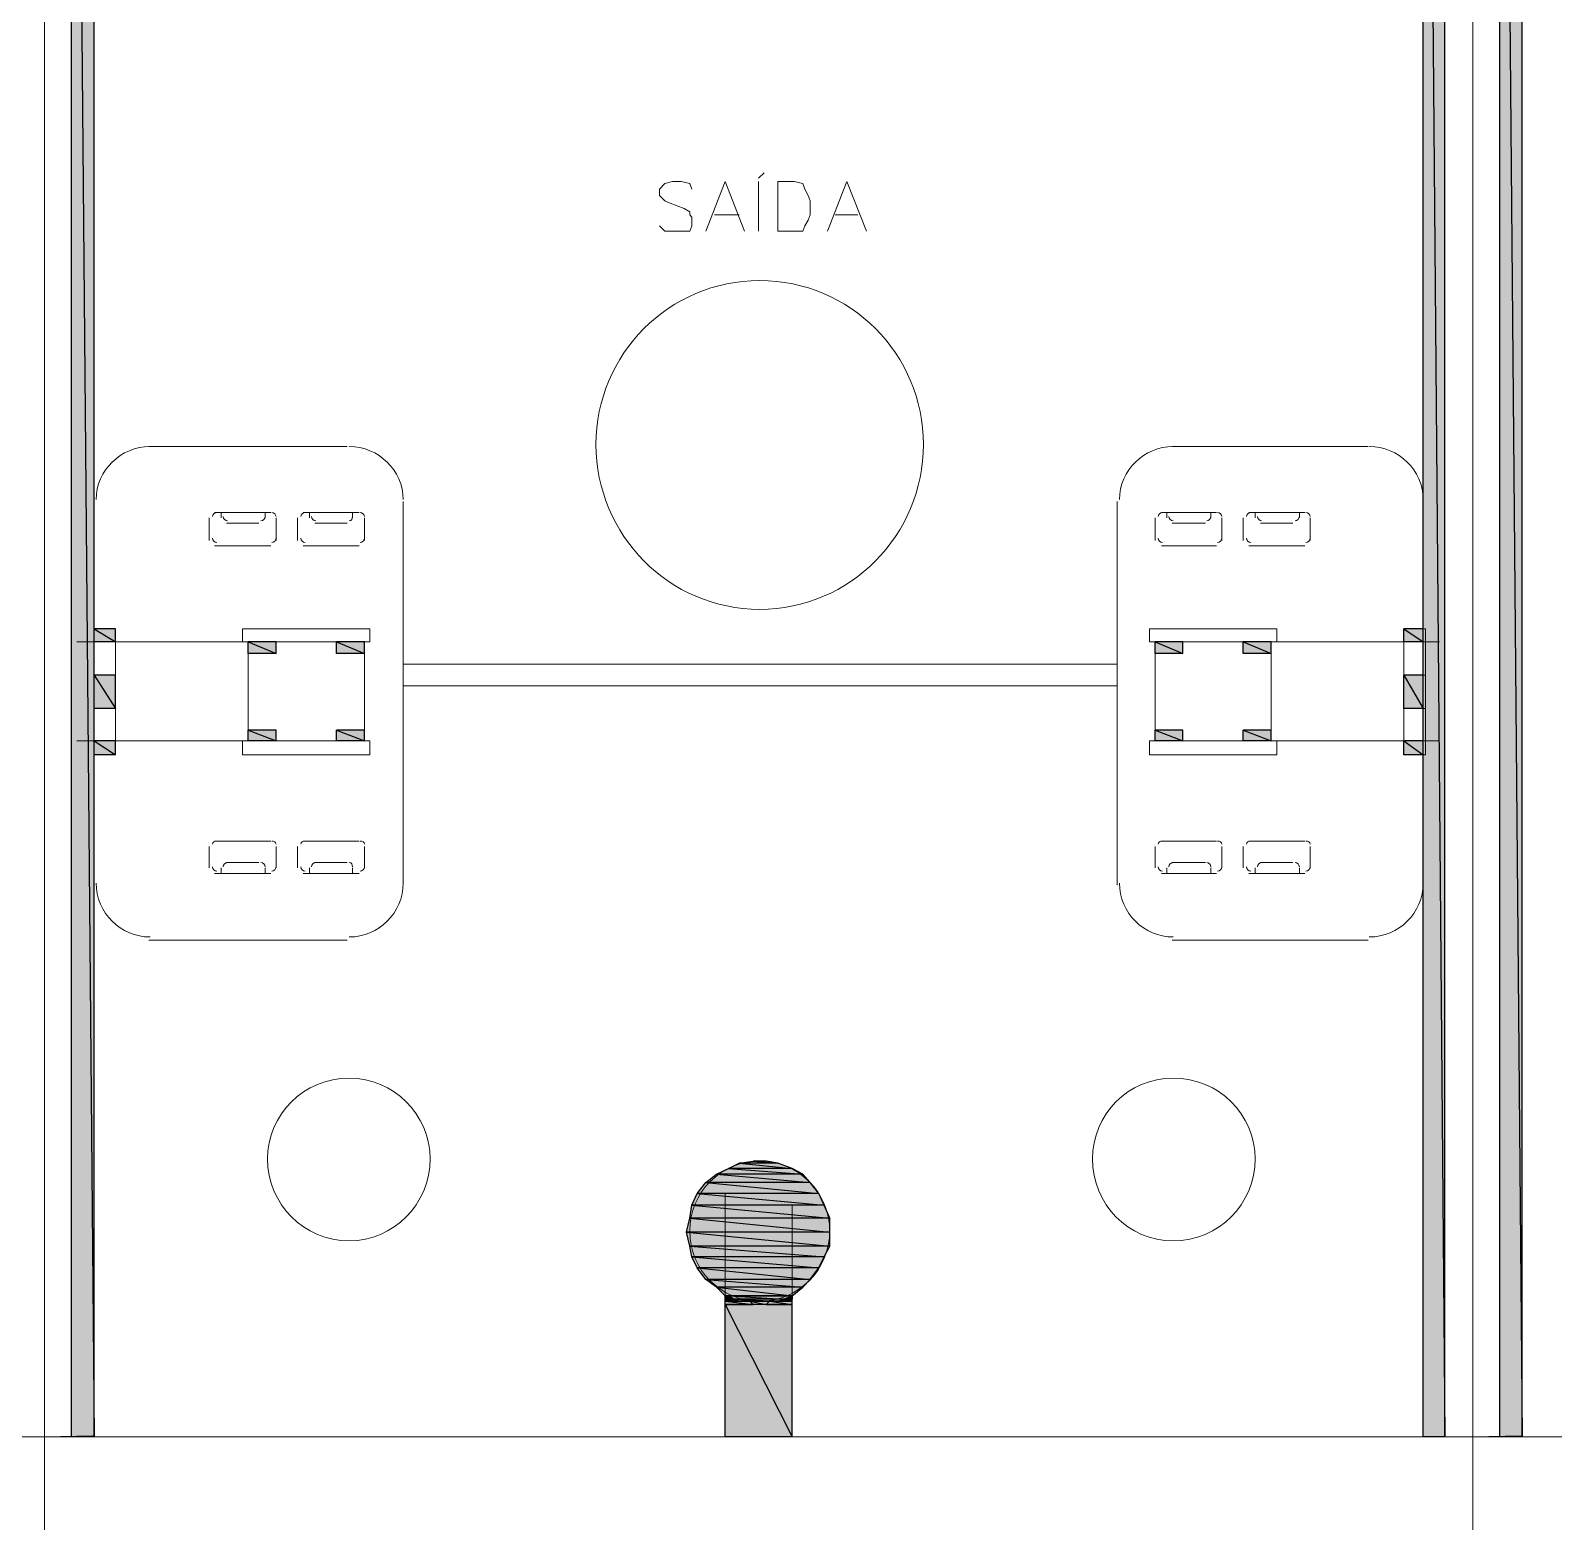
# Model space of a CAD drawing. Header units: millimetres. Extents: x 53 to 176, y -29 to 32.
# Drawn here: x 116.082 to 118.057, y -9.438 to -7.505 of the extents above; entities that cross this region are included whole.
import ezdxf

# ---------------------------------------------------------------- set-up
doc = ezdxf.new("R2010")
doc.units = ezdxf.units.MM
doc.layers.add('15 - Quadro de medição', color=6, linetype='Continuous')

msp = doc.modelspace()

# ---------------------------------------------------------------- hatches: boundary and pattern name
at = {"layer": '15 - Quadro de medição', "true_color": 0x000007}
h = msp.add_hatch(color=7, dxfattribs=at)
h.paths.add_polyline_path([(116.1644, -5.9843), (116.1351, -5.9843), (116.1644, -9.3282)])
h.paths.add_polyline_path([(116.1351, -5.9843), (116.1644, -9.3282), (116.1351, -9.3282)])
h = msp.add_hatch(color=7, dxfattribs=at)
h.paths.add_polyline_path([(117.9159, -5.9843), (117.888, -5.9843), (117.9159, -9.3282)])
h.paths.add_polyline_path([(117.888, -5.9843), (117.9159, -9.3282), (117.888, -9.3282)])
h = msp.add_hatch(color=7, dxfattribs=at)
h.paths.add_polyline_path([(118.0165, -5.9843), (117.9872, -5.9843), (118.0165, -9.3282)])
h.paths.add_polyline_path([(117.9872, -5.9843), (118.0165, -9.3282), (117.9872, -9.3282)])
h = msp.add_hatch(color=7, dxfattribs=at)
h.paths.add_polyline_path([(116.1923, -8.2806), (116.1644, -8.2806), (116.1923, -8.2974)])
h.paths.add_polyline_path([(116.1644, -8.2806), (116.1923, -8.2974), (116.1644, -8.2974)])
h = msp.add_hatch(color=7, dxfattribs=at)
h.paths.add_polyline_path([(117.888, -8.2806), (117.8628, -8.2806), (117.888, -8.2974)])
h.paths.add_polyline_path([(117.8628, -8.2806), (117.888, -8.2974), (117.8628, -8.2974)])
h = msp.add_hatch(color=7, dxfattribs=at)
h.paths.add_polyline_path([(116.4004, -8.2974), (116.3641, -8.2974), (116.4004, -8.3127)])
h.paths.add_polyline_path([(116.3641, -8.2974), (116.4004, -8.3127), (116.3641, -8.3127)])
h = msp.add_hatch(color=7, dxfattribs=at)
h.paths.add_polyline_path([(116.515, -8.2974), (116.4787, -8.2974), (116.515, -8.3127)])
h.paths.add_polyline_path([(116.4787, -8.2974), (116.515, -8.3127), (116.4787, -8.3127)])
h = msp.add_hatch(color=7, dxfattribs=at)
h.paths.add_polyline_path([(117.5765, -8.2974), (117.5402, -8.2974), (117.5765, -8.3127)])
h.paths.add_polyline_path([(117.5402, -8.2974), (117.5765, -8.3127), (117.5402, -8.3127)])
h = msp.add_hatch(color=7, dxfattribs=at)
h.paths.add_polyline_path([(117.691, -8.2974), (117.6547, -8.2974), (117.691, -8.3127)])
h.paths.add_polyline_path([(117.6547, -8.2974), (117.691, -8.3127), (117.6547, -8.3127)])
h = msp.add_hatch(color=7, dxfattribs=at)
h.paths.add_polyline_path([(116.1923, -8.3407), (116.1644, -8.3407), (116.1923, -8.384)])
h.paths.add_polyline_path([(116.1644, -8.3407), (116.1923, -8.384), (116.1644, -8.384)])
h = msp.add_hatch(color=7, dxfattribs=at)
h.paths.add_polyline_path([(117.888, -8.3407), (117.8628, -8.3407), (117.888, -8.384)])
h.paths.add_polyline_path([(117.8628, -8.3407), (117.888, -8.384), (117.8628, -8.384)])
h = msp.add_hatch(color=7, dxfattribs=at)
h.paths.add_polyline_path([(116.4004, -8.4119), (116.3641, -8.4119), (116.4004, -8.4259)])
h.paths.add_polyline_path([(116.3641, -8.4119), (116.4004, -8.4259), (116.3641, -8.4259)])
h = msp.add_hatch(color=7, dxfattribs=at)
h.paths.add_polyline_path([(116.515, -8.4119), (116.4787, -8.4119), (116.515, -8.4259)])
h.paths.add_polyline_path([(116.4787, -8.4119), (116.515, -8.4259), (116.4787, -8.4259)])
h = msp.add_hatch(color=7, dxfattribs=at)
h.paths.add_polyline_path([(117.5765, -8.4119), (117.5402, -8.4119), (117.5765, -8.4259)])
h.paths.add_polyline_path([(117.5402, -8.4119), (117.5765, -8.4259), (117.5402, -8.4259)])
h = msp.add_hatch(color=7, dxfattribs=at)
h.paths.add_polyline_path([(117.691, -8.4119), (117.6547, -8.4119), (117.691, -8.4259)])
h.paths.add_polyline_path([(117.6547, -8.4119), (117.691, -8.4259), (117.6547, -8.4259)])
h = msp.add_hatch(color=7, dxfattribs=at)
h.paths.add_polyline_path([(116.1923, -8.4259), (116.1644, -8.4259), (116.1923, -8.444)])
h.paths.add_polyline_path([(116.1644, -8.4259), (116.1923, -8.444), (116.1644, -8.444)])
h = msp.add_hatch(color=7, dxfattribs=at)
h.paths.add_polyline_path([(117.888, -8.4259), (117.8628, -8.4259), (117.888, -8.444)])
h.paths.add_polyline_path([(117.8628, -8.4259), (117.888, -8.444), (117.8628, -8.444)])
h = msp.add_hatch(color=7, dxfattribs=at)
h.paths.add_polyline_path([(117.0695, -8.9804), (116.9871, -8.9804), (117.0835, -8.9874)])
h.paths.add_polyline_path([(116.9871, -8.9804), (117.0835, -8.9874), (116.9717, -8.9874)])
h = msp.add_hatch(color=7, dxfattribs=at)
h.paths.add_polyline_path([(117.0513, -8.9734), (117.001, -8.9734), (117.0695, -8.9804)])
h.paths.add_polyline_path([(117.001, -8.9734), (117.0695, -8.9804), (116.9871, -8.9804)])
h = msp.add_hatch(color=7, dxfattribs=at)
h.paths.add_polyline_path([(117.036, -8.9706), (117.0192, -8.9706), (117.0513, -8.9734)])
h.paths.add_polyline_path([(117.0192, -8.9706), (117.0513, -8.9734), (117.001, -8.9734)])
h = msp.add_hatch(color=7, dxfattribs=at)
h.paths.add_polyline_path([(117.0932, -8.9985), (116.9577, -8.9985), (117.1044, -9.0125)])
h.paths.add_polyline_path([(116.9577, -8.9985), (117.1044, -9.0125), (116.9466, -9.0125)])
h = msp.add_hatch(color=7, dxfattribs=at)
h.paths.add_polyline_path([(117.0835, -8.9874), (116.9717, -8.9874), (117.0932, -8.9985)])
h.paths.add_polyline_path([(116.9717, -8.9874), (117.0932, -8.9985), (116.9577, -8.9985)])
h = msp.add_hatch(color=7, dxfattribs=at)
h.paths.add_polyline_path([(117.1044, -9.0125), (116.9466, -9.0125), (117.1114, -9.0279)])
h.paths.add_polyline_path([(116.9466, -9.0125), (117.1114, -9.0279), (116.9396, -9.0279)])
h = msp.add_hatch(color=7, dxfattribs=at)
h.paths.add_polyline_path([(117.1184, -9.0446), (116.9368, -9.0446), (117.1184, -9.0628)])
h.paths.add_polyline_path([(116.9368, -9.0446), (117.1184, -9.0628), (116.9326, -9.0628)])
h = msp.add_hatch(color=7, dxfattribs=at)
h.paths.add_polyline_path([(117.1114, -9.0279), (116.9396, -9.0279), (117.1184, -9.0446)])
h.paths.add_polyline_path([(116.9396, -9.0279), (117.1184, -9.0446), (116.9368, -9.0446)])
h = msp.add_hatch(color=7, dxfattribs=at)
h.paths.add_polyline_path([(117.1184, -9.0628), (116.9326, -9.0628), (117.1184, -9.0809)])
h.paths.add_polyline_path([(116.9326, -9.0628), (117.1184, -9.0809), (116.9368, -9.0809)])
h = msp.add_hatch(color=7, dxfattribs=at)
h.paths.add_polyline_path([(117.1184, -9.0809), (116.9368, -9.0809), (117.1114, -9.0949)])
h.paths.add_polyline_path([(116.9368, -9.0809), (117.1114, -9.0949), (116.9396, -9.0949)])
h = msp.add_hatch(color=7, dxfattribs=at)
h.paths.add_polyline_path([(117.1114, -9.0949), (116.9396, -9.0949), (117.1044, -9.1089)])
h.paths.add_polyline_path([(116.9396, -9.0949), (117.1044, -9.1089), (116.9466, -9.1089)])
h = msp.add_hatch(color=7, dxfattribs=at)
h.paths.add_polyline_path([(117.1044, -9.1089), (116.9466, -9.1089), (117.0932, -9.1242)])
h.paths.add_polyline_path([(116.9466, -9.1089), (117.0932, -9.1242), (116.9577, -9.1242)])
h = msp.add_hatch(color=7, dxfattribs=at)
h.paths.add_polyline_path([(117.0932, -9.1242), (116.9577, -9.1242), (117.0835, -9.134)])
h.paths.add_polyline_path([(116.9577, -9.1242), (117.0835, -9.134), (116.9717, -9.134)])
h = msp.add_hatch(color=7, dxfattribs=at)
h.paths.add_polyline_path([(117.0835, -9.134), (116.9717, -9.134), (117.0695, -9.1452)])
h.paths.add_polyline_path([(116.9717, -9.134), (117.0695, -9.1452), (116.9829, -9.1452)])
h = msp.add_hatch(color=7, dxfattribs=at)
h.paths.add_polyline_path([(116.9871, -9.1452), (116.9829, -9.1452), (116.9941, -9.1494)])
h.paths.add_polyline_path([(116.9829, -9.1452), (116.9941, -9.1494), (116.9829, -9.1494)])
h = msp.add_hatch(color=7, dxfattribs=at)
h.paths.add_polyline_path([(116.9941, -9.1494), (116.9829, -9.1494), (117.001, -9.1522)])
h.paths.add_polyline_path([(116.9829, -9.1494), (117.001, -9.1522), (116.9829, -9.1522)])
h = msp.add_hatch(color=7, dxfattribs=at)
h.paths.add_polyline_path([(117.015, -9.1522), (116.9829, -9.1522)])
h.paths.add_polyline_path([(117.015, -9.1522), (116.9829, -9.1522), (117.001, -9.1522)])
h = msp.add_hatch(color=7, dxfattribs=at)
h.paths.add_polyline_path([(117.015, -9.1522), (116.9829, -9.1522), (117.0192, -9.1564)])
h.paths.add_polyline_path([(116.9829, -9.1522), (117.0192, -9.1564), (116.9829, -9.1564)])
h = msp.add_hatch(color=7, dxfattribs=at)
h.paths.add_polyline_path([(117.0695, -9.1564), (116.9829, -9.1564), (117.0695, -9.3282)])
h.paths.add_polyline_path([(116.9829, -9.1564), (117.0695, -9.3282), (116.9829, -9.3282)])
h = msp.add_hatch(color=7, dxfattribs=at)
h.paths.add_polyline_path([(117.0695, -9.1452), (116.9871, -9.1452), (117.0583, -9.1494)])
h.paths.add_polyline_path([(116.9871, -9.1452), (117.0583, -9.1494), (116.9941, -9.1494)])
h = msp.add_hatch(color=7, dxfattribs=at)
h.paths.add_polyline_path([(117.0583, -9.1494), (116.9941, -9.1494), (117.0513, -9.1522)])
h.paths.add_polyline_path([(116.9941, -9.1494), (117.0513, -9.1522), (117.001, -9.1522)])
h = msp.add_hatch(color=7, dxfattribs=at)
h.paths.add_polyline_path([(117.0402, -9.1522), (117.015, -9.1522), (117.036, -9.1564)])
h.paths.add_polyline_path([(117.015, -9.1522), (117.036, -9.1564), (117.0192, -9.1564)])
h = msp.add_hatch(color=7, dxfattribs=at)
h.paths.add_polyline_path([(117.0695, -9.1522), (117.0402, -9.1522), (117.0695, -9.1564)])
h.paths.add_polyline_path([(117.0402, -9.1522), (117.0695, -9.1564), (117.036, -9.1564)])
h = msp.add_hatch(color=7, dxfattribs=at)
h.paths.add_polyline_path([(117.036, -9.1564), (117.0695, -9.1564), (117.0681, -9.1564)])
h.paths.add_polyline_path([(117.0695, -9.1564), (117.0681, -9.1564), (117.036, -9.1564)])
h = msp.add_hatch(color=7, dxfattribs=at)
h.paths.add_polyline_path([(117.0513, -9.1522), (117.0695, -9.1522), (117.0681, -9.1522)])
h.paths.add_polyline_path([(117.0695, -9.1522), (117.0681, -9.1522), (117.0513, -9.1522)])
h = msp.add_hatch(color=7, dxfattribs=at)
h.paths.add_polyline_path([(117.0695, -9.1494), (117.0583, -9.1494), (117.0695, -9.1522)])
h.paths.add_polyline_path([(117.0583, -9.1494), (117.0695, -9.1522), (117.0541, -9.1522)])
h = msp.add_hatch(color=7, dxfattribs=at)
h.paths.add_polyline_path([(117.0695, -9.1494), (117.0695, -9.1452)])
h.paths.add_polyline_path([(117.0695, -9.1452), (117.0695, -9.1494), (117.0583, -9.1494)])

# ---------------------------------------------------------------- linework, layer by layer
at = {"layer": '15 - Quadro de medição', "color": 7, "linetype": 'Continuous', "lineweight": 20, "true_color": 0x000007}
for points in [[(114.248, -5.6198), (116.1001, -5.6198), (116.1001, -9.3282), (114.248, -9.3282)], [(116.1001, -5.6198), (117.9522, -5.6198), (117.9522, -9.3282), (116.1001, -9.3282)], [(117.9522, -5.6198), (119.8071, -5.6198), (119.8071, -9.3282), (117.9522, -9.3282)], [(117.0513, -7.7652), (117.0513, -7.7009), (117.0723, -7.7009), (117.0835, -7.7037), (117.0862, -7.7107), (117.0904, -7.7191), (117.0932, -7.7261), (117.0932, -7.7442), (117.0904, -7.7512), (117.0862, -7.7582), (117.0835, -7.7652), (117.0723, -7.7652)], [(116.1923, -8.2806), (116.1644, -8.2806), (116.1644, -8.444), (116.1923, -8.444)], [(117.8628, -8.2806), (117.8908, -8.2806), (117.8908, -8.444), (117.8628, -8.444)], [(116.3641, -8.3127), (116.4004, -8.3127), (116.4004, -8.2974), (116.3641, -8.2974)], [(116.515, -8.3127), (116.4787, -8.3127), (116.4787, -8.2974), (116.515, -8.2974)], [(117.5402, -8.3127), (117.5765, -8.3127), (117.5765, -8.2974), (117.5402, -8.2974)], [(117.691, -8.3127), (117.6547, -8.3127), (117.6547, -8.2974), (117.691, -8.2974)], [(116.3641, -8.4119), (116.4004, -8.4119), (116.4004, -8.4259), (116.3641, -8.4259)], [(116.515, -8.4119), (116.4787, -8.4119), (116.4787, -8.4259), (116.515, -8.4259)], [(117.5402, -8.4119), (117.5765, -8.4119), (117.5765, -8.4259), (117.5402, -8.4259)], [(117.691, -8.4119), (117.6547, -8.4119), (117.6547, -8.4259), (117.691, -8.4259)], [(114.248, -9.3282), (116.1001, -9.3282), (116.1001, -13.0324), (114.248, -13.0324)], [(116.1001, -9.3282), (117.9522, -9.3282), (117.9522, -13.0324), (116.1001, -13.0324)], [(117.9522, -9.3282), (119.8071, -9.3282), (119.8071, -13.0324), (117.9522, -13.0324)]]:
    msp.add_lwpolyline(points, close=True, dxfattribs=at)
for points in [[(116.1714, -5.7622), (117.888, -5.7622), (117.888, -9.3282), (116.1644, -9.3282), (116.163, -9.3268), (116.1001, -9.3282)], [(118.0235, -5.7622), (119.7429, -5.7622), (119.7429, -9.3282), (118.0165, -9.3282), (118.0151, -9.3268), (117.9522, -9.3282)], [(116.1644, -9.3282), (116.1644, -5.7692), (116.1644, -5.7692)], [(118.0165, -9.3282), (118.0165, -5.7692), (118.0165, -5.7692)], [(116.1001, -5.8488), (116.1001, -9.3282), (114.248, -9.3282), (114.248, -5.8488)], [(117.9522, -5.8488), (117.9522, -9.3282), (116.1001, -9.3282), (116.1001, -5.8488)], [(119.8071, -5.8488), (119.8071, -9.3282), (117.9522, -9.3282), (117.9522, -5.8488)], [(116.1351, -5.9843), (116.1351, -9.3282), (116.1644, -9.3282), (116.1211, -9.3282)], [(117.888, -9.3282), (117.9159, -9.3282), (117.9159, -5.9843)], [(117.9872, -5.9843), (117.9872, -9.3282), (118.0165, -9.3282), (117.9732, -9.3282)], [(116.9396, -7.7107), (116.9368, -7.7037), (116.9256, -7.7009), (116.9144, -7.7009), (116.9047, -7.7037), (116.8977, -7.7107), (116.8977, -7.7191), (116.9005, -7.7219), (116.9047, -7.7261), (116.9116, -7.7289), (116.9298, -7.7359), (116.9368, -7.7401), (116.9368, -7.7442), (116.9396, -7.747), (116.9396, -7.7582), (116.9368, -7.7652), (116.9256, -7.7652), (116.9144, -7.7652), (116.9047, -7.7652), (116.8977, -7.7582)], [(116.9577, -7.7652), (116.9829, -7.7009), (117.008, -7.7652)], [(117.0262, -7.6968), (117.0332, -7.6898), (117.0332, -7.6898)], [(117.0262, -7.7652), (117.0262, -7.7009), (117.0262, -7.7009)], [(117.1156, -7.7652), (117.1407, -7.7009), (117.1659, -7.7652)], [(116.9689, -7.7442), (117.001, -7.7442), (117.001, -7.7442)], [(117.1254, -7.7442), (117.1547, -7.7442), (117.1547, -7.7442)], [(116.2356, -8.0445), (116.4926, -8.0445), (116.4926, -8.0445)], [(117.8167, -8.0445), (117.5625, -8.0445), (117.5625, -8.0445)], [(116.1644, -8.613), (116.1644, -8.1158), (116.1644, -8.1158)], [(116.5653, -8.1158), (116.5653, -8.3267), (116.5653, -8.613)], [(117.4913, -8.1158), (117.4913, -8.3267), (117.4913, -8.613)], [(117.888, -8.613), (117.888, -8.1158), (117.888, -8.1158)], [(116.3138, -8.1661), (116.3138, -8.1367), (116.3138, -8.1367)], [(116.3208, -8.1298), (116.3935, -8.1298), (116.3935, -8.1298)], [(116.3865, -8.1367), (116.3865, -8.1298), (116.3292, -8.1298), (116.3292, -8.1367)], [(116.4004, -8.1367), (116.4004, -8.1661), (116.4004, -8.1661)], [(116.4284, -8.1367), (116.4284, -8.1661), (116.4284, -8.1661)], [(116.508, -8.1298), (116.4354, -8.1298), (116.4354, -8.1298)], [(116.4437, -8.1367), (116.4437, -8.1298), (116.4996, -8.1298), (116.4996, -8.1367)], [(116.515, -8.1661), (116.515, -8.1367), (116.515, -8.1367)], [(117.5402, -8.1661), (117.5402, -8.1367), (117.5402, -8.1367)], [(117.5486, -8.1298), (117.6198, -8.1298), (117.6198, -8.1298)], [(117.6128, -8.1367), (117.6128, -8.1298), (117.5556, -8.1298), (117.5556, -8.1367)], [(117.6268, -8.1367), (117.6268, -8.1661), (117.6268, -8.1661)], [(117.6547, -8.1367), (117.6547, -8.1661), (117.6547, -8.1661)], [(117.7343, -8.1298), (117.6617, -8.1298), (117.6617, -8.1298)], [(117.6701, -8.1367), (117.6701, -8.1298), (117.7274, -8.1298), (117.7274, -8.1367)], [(117.7413, -8.1661), (117.7413, -8.1367), (117.7413, -8.1367)], [(116.3362, -8.1437), (116.3781, -8.1437), (116.3781, -8.1437)], [(116.4926, -8.1437), (116.4507, -8.1437), (116.4507, -8.1437)], [(117.5625, -8.1437), (117.6058, -8.1437), (117.6058, -8.1437)], [(117.719, -8.1437), (117.6771, -8.1437), (117.6771, -8.1437)], [(116.3935, -8.173), (116.3208, -8.173), (116.3208, -8.173)], [(116.4354, -8.173), (116.508, -8.173), (116.508, -8.173)], [(117.6198, -8.173), (117.5486, -8.173), (117.5486, -8.173)], [(117.6617, -8.173), (117.7343, -8.173), (117.7343, -8.173)], [(116.515, -8.2974), (116.522, -8.2974), (116.522, -8.2806), (116.3571, -8.2806), (116.3571, -8.2974)], [(117.5402, -8.2974), (117.5332, -8.2974), (117.5332, -8.2806), (117.698, -8.2806), (117.698, -8.2974)], [(116.142, -8.2974), (116.515, -8.2974), (116.515, -8.4259)], [(116.3641, -8.2974), (116.3641, -8.4259), (116.3641, -8.4259)], [(117.9089, -8.2974), (117.5402, -8.2974), (117.5402, -8.4259)], [(117.691, -8.2974), (117.691, -8.4259), (117.691, -8.4259)], [(116.5653, -8.3267), (117.4913, -8.3267), (117.4913, -8.3267)], [(116.1923, -8.3407), (116.1644, -8.3407), (116.1644, -8.3407)], [(117.8628, -8.3407), (117.8908, -8.3407), (117.8908, -8.3407)], [(116.5653, -8.3546), (117.4913, -8.3546), (117.4913, -8.3546)], [(116.1923, -8.384), (116.1644, -8.384), (116.1644, -8.384)], [(117.8628, -8.384), (117.8908, -8.384), (117.8908, -8.384)], [(116.142, -8.4259), (116.515, -8.4259), (116.515, -8.4259)], [(116.515, -8.4259), (116.522, -8.4259), (116.522, -8.444), (116.3571, -8.444), (116.3571, -8.4259)], [(117.5402, -8.4259), (117.5332, -8.4259), (117.5332, -8.444), (117.698, -8.444), (117.698, -8.4259)], [(117.9089, -8.4259), (117.5402, -8.4259), (117.5402, -8.4259)], [(116.3138, -8.5627), (116.3138, -8.5907), (116.3138, -8.5907)], [(116.3935, -8.5558), (116.3208, -8.5558), (116.3208, -8.5558)], [(116.4004, -8.5907), (116.4004, -8.5627), (116.4004, -8.5627)], [(116.4284, -8.5907), (116.4284, -8.5627), (116.4284, -8.5627)], [(116.4354, -8.5558), (116.508, -8.5558), (116.508, -8.5558)], [(116.515, -8.5627), (116.515, -8.5907), (116.515, -8.5907)], [(117.5402, -8.5627), (117.5402, -8.5907), (117.5402, -8.5907)], [(117.6198, -8.5558), (117.5486, -8.5558), (117.5486, -8.5558)], [(117.6268, -8.5907), (117.6268, -8.5627), (117.6268, -8.5627)], [(117.6547, -8.5907), (117.6547, -8.5627), (117.6547, -8.5627)], [(117.6617, -8.5558), (117.7343, -8.5558), (117.7343, -8.5558)], [(117.7413, -8.5627), (117.7413, -8.5907), (117.7413, -8.5907)], [(116.3865, -8.5907), (116.3865, -8.5977), (116.3292, -8.5977), (116.3292, -8.5907)], [(116.3362, -8.5837), (116.3781, -8.5837), (116.3781, -8.5837)], [(116.4437, -8.5907), (116.4437, -8.5977), (116.4996, -8.5977), (116.4996, -8.5907)], [(116.4926, -8.5837), (116.4507, -8.5837), (116.4507, -8.5837)], [(117.6128, -8.5907), (117.6128, -8.5977), (117.5556, -8.5977), (117.5556, -8.5907)], [(117.5625, -8.5837), (117.6058, -8.5837), (117.6058, -8.5837)], [(117.6701, -8.5907), (117.6701, -8.5977), (117.7274, -8.5977), (117.7274, -8.5907)], [(117.719, -8.5837), (117.6771, -8.5837), (117.6771, -8.5837)], [(116.3208, -8.5977), (116.3935, -8.5977), (116.3935, -8.5977)], [(116.508, -8.5977), (116.4354, -8.5977), (116.4354, -8.5977)], [(117.5486, -8.5977), (117.6198, -8.5977), (117.6198, -8.5977)], [(117.7343, -8.5977), (117.6617, -8.5977), (117.6617, -8.5977)], [(116.4926, -8.6843), (116.2356, -8.6843), (116.2356, -8.6843)], [(117.5625, -8.6843), (117.8167, -8.6843), (117.8167, -8.6843)], [(116.9829, -9.3282), (116.9829, -9.0125), (116.9829, -9.0125)], [(117.0695, -9.3282), (117.0695, -9.0279), (117.0695, -9.0279)]]:
    msp.add_lwpolyline(points, dxfattribs=at)
at = {"layer": '15 - Quadro de medição', "color": 7, "linetype": 'Continuous', "lineweight": -2, "true_color": 0x000007}
for points in [[(116.1644, -5.9843), (116.1351, -5.9843), (116.1644, -9.3282)], [(116.1351, -5.9843), (116.1644, -9.3282), (116.1351, -9.3282)], [(117.9159, -5.9843), (117.888, -5.9843), (117.9159, -9.3282)], [(117.888, -5.9843), (117.9159, -9.3282), (117.888, -9.3282)], [(118.0165, -5.9843), (117.9872, -5.9843), (118.0165, -9.3282)], [(117.9872, -5.9843), (118.0165, -9.3282), (117.9872, -9.3282)], [(116.1923, -8.2806), (116.1644, -8.2806), (116.1923, -8.2974)], [(116.1644, -8.2806), (116.1923, -8.2974), (116.1644, -8.2974)], [(117.888, -8.2806), (117.8628, -8.2806), (117.888, -8.2974)], [(117.8628, -8.2806), (117.888, -8.2974), (117.8628, -8.2974)], [(116.4004, -8.2974), (116.3641, -8.2974), (116.4004, -8.3127)], [(116.3641, -8.2974), (116.4004, -8.3127), (116.3641, -8.3127)], [(116.515, -8.2974), (116.4787, -8.2974), (116.515, -8.3127)], [(116.4787, -8.2974), (116.515, -8.3127), (116.4787, -8.3127)], [(117.5765, -8.2974), (117.5402, -8.2974), (117.5765, -8.3127)], [(117.5402, -8.2974), (117.5765, -8.3127), (117.5402, -8.3127)], [(117.691, -8.2974), (117.6547, -8.2974), (117.691, -8.3127)], [(117.6547, -8.2974), (117.691, -8.3127), (117.6547, -8.3127)], [(116.1923, -8.3407), (116.1644, -8.3407), (116.1923, -8.384)], [(116.1644, -8.3407), (116.1923, -8.384), (116.1644, -8.384)], [(117.888, -8.3407), (117.8628, -8.3407), (117.888, -8.384)], [(117.8628, -8.3407), (117.888, -8.384), (117.8628, -8.384)], [(116.4004, -8.4119), (116.3641, -8.4119), (116.4004, -8.4259)], [(116.3641, -8.4119), (116.4004, -8.4259), (116.3641, -8.4259)], [(116.515, -8.4119), (116.4787, -8.4119), (116.515, -8.4259)], [(116.4787, -8.4119), (116.515, -8.4259), (116.4787, -8.4259)], [(117.5765, -8.4119), (117.5402, -8.4119), (117.5765, -8.4259)], [(117.5402, -8.4119), (117.5765, -8.4259), (117.5402, -8.4259)], [(117.691, -8.4119), (117.6547, -8.4119), (117.691, -8.4259)], [(117.6547, -8.4119), (117.691, -8.4259), (117.6547, -8.4259)], [(116.1923, -8.4259), (116.1644, -8.4259), (116.1923, -8.444)], [(116.1644, -8.4259), (116.1923, -8.444), (116.1644, -8.444)], [(117.888, -8.4259), (117.8628, -8.4259), (117.888, -8.444)], [(117.8628, -8.4259), (117.888, -8.444), (117.8628, -8.444)], [(116.9871, -8.9804), (117.0835, -8.9874), (116.9717, -8.9874)], [(117.001, -8.9734), (117.0695, -8.9804), (116.9871, -8.9804)], [(117.0695, -8.9804), (116.9871, -8.9804), (117.0835, -8.9874)], [(117.0192, -8.9706), (117.0513, -8.9734), (117.001, -8.9734)], [(117.0513, -8.9734), (117.001, -8.9734), (117.0695, -8.9804)], [(117.036, -8.9706), (117.0192, -8.9706), (117.0513, -8.9734)], [(116.9577, -8.9985), (117.1044, -9.0125), (116.9466, -9.0125)], [(116.9717, -8.9874), (117.0932, -8.9985), (116.9577, -8.9985)], [(117.0932, -8.9985), (116.9577, -8.9985), (117.1044, -9.0125)], [(117.0835, -8.9874), (116.9717, -8.9874), (117.0932, -8.9985)], [(116.9466, -9.0125), (117.1114, -9.0279), (116.9396, -9.0279)], [(117.1044, -9.0125), (116.9466, -9.0125), (117.1114, -9.0279)], [(116.9368, -9.0446), (117.1184, -9.0628), (116.9326, -9.0628)], [(116.9396, -9.0279), (117.1184, -9.0446), (116.9368, -9.0446)], [(117.1184, -9.0446), (116.9368, -9.0446), (117.1184, -9.0628)], [(117.1114, -9.0279), (116.9396, -9.0279), (117.1184, -9.0446)], [(117.1184, -9.0628), (116.9326, -9.0628), (117.1184, -9.0809)], [(116.9326, -9.0628), (117.1184, -9.0809), (116.9368, -9.0809)], [(117.1184, -9.0809), (116.9368, -9.0809), (117.1114, -9.0949)], [(116.9368, -9.0809), (117.1114, -9.0949), (116.9396, -9.0949)], [(117.1114, -9.0949), (116.9396, -9.0949), (117.1044, -9.1089)], [(116.9396, -9.0949), (117.1044, -9.1089), (116.9466, -9.1089)], [(117.1044, -9.1089), (116.9466, -9.1089), (117.0932, -9.1242)], [(116.9466, -9.1089), (117.0932, -9.1242), (116.9577, -9.1242)], [(117.0932, -9.1242), (116.9577, -9.1242), (117.0835, -9.134)], [(116.9577, -9.1242), (117.0835, -9.134), (116.9717, -9.134)], [(117.0835, -9.134), (116.9717, -9.134), (117.0695, -9.1452)], [(116.9717, -9.134), (117.0695, -9.1452), (116.9829, -9.1452)], [(116.9829, -9.1452), (116.9829, -9.1452)], [(117.0695, -9.1452), (116.9829, -9.1452)], [(116.9829, -9.1452), (117.0695, -9.1452), (116.9871, -9.1452)], [(116.9829, -9.1452), (116.9871, -9.1452), (116.9871, -9.1452)], [(116.9871, -9.1452), (116.9871, -9.1452), (116.9829, -9.1452)], [(116.9871, -9.1452), (116.9829, -9.1452), (116.9941, -9.1494)], [(116.9829, -9.1452), (116.9941, -9.1494), (116.9829, -9.1494)], [(116.9941, -9.1494), (116.9829, -9.1494), (117.001, -9.1522)], [(116.9829, -9.1494), (117.001, -9.1522), (116.9829, -9.1522)], [(116.9829, -9.1522), (117.001, -9.1522), (117.001, -9.1522)], [(117.001, -9.1522), (117.001, -9.1522), (116.9829, -9.1522)], [(116.9829, -9.1522), (117.001, -9.1522), (117.001, -9.1522)], [(117.001, -9.1522), (117.001, -9.1522), (116.9829, -9.1522)], [(117.015, -9.1522), (117.015, -9.1522), (116.9829, -9.1522)], [(117.015, -9.1522), (116.9829, -9.1522), (117.001, -9.1522)], [(117.015, -9.1522), (116.9829, -9.1522), (117.0192, -9.1564)], [(116.9829, -9.1522), (117.0192, -9.1564), (116.9829, -9.1564)], [(116.9829, -9.1564), (117.0192, -9.1564), (117.0192, -9.1564)], [(117.0192, -9.1564), (117.0192, -9.1564), (116.9829, -9.1564)], [(117.0695, -9.1564), (116.9829, -9.1564), (117.0695, -9.3282)], [(116.9829, -9.1564), (117.0695, -9.3282), (116.9829, -9.3282)], [(117.0695, -9.1452), (116.9871, -9.1452), (117.0583, -9.1494)], [(116.9871, -9.1452), (117.0583, -9.1494), (116.9941, -9.1494)], [(117.0583, -9.1494), (116.9941, -9.1494), (117.0513, -9.1522)], [(116.9941, -9.1494), (117.0513, -9.1522), (117.001, -9.1522)], [(117.001, -9.1522), (117.0513, -9.1522), (117.0513, -9.1522)], [(117.0513, -9.1522), (117.0513, -9.1522), (117.001, -9.1522)], [(117.0513, -9.1522), (117.001, -9.1522), (117.0402, -9.1522)], [(117.001, -9.1522), (117.0402, -9.1522), (117.015, -9.1522)], [(117.0402, -9.1522), (117.015, -9.1522), (117.036, -9.1564)], [(117.015, -9.1522), (117.036, -9.1564), (117.0192, -9.1564)], [(117.0402, -9.1522), (117.0695, -9.1564), (117.036, -9.1564)], [(117.036, -9.1564), (117.0695, -9.1564), (117.0681, -9.1564)], [(117.0695, -9.1564), (117.0681, -9.1564), (117.036, -9.1564)], [(117.0513, -9.1522), (117.0695, -9.1522), (117.0402, -9.1522)], [(117.0695, -9.1522), (117.0402, -9.1522), (117.0695, -9.1564)], [(117.0541, -9.1522), (117.0695, -9.1522), (117.0513, -9.1522)], [(117.0513, -9.1522), (117.0695, -9.1522), (117.0681, -9.1522)], [(117.0695, -9.1522), (117.0681, -9.1522), (117.0513, -9.1522)], [(117.0695, -9.1522), (117.0513, -9.1522)], [(117.0583, -9.1494), (117.0695, -9.1522), (117.0541, -9.1522)], [(117.0695, -9.1522), (117.0541, -9.1522)], [(117.0695, -9.1452), (117.0695, -9.1494), (117.0583, -9.1494)], [(117.0695, -9.1494), (117.0583, -9.1494), (117.0695, -9.1522)], [(117.0695, -9.1452), (117.0681, -9.1452), (117.0681, -9.1452)], [(117.0695, -9.1452), (117.0681, -9.1452), (117.0681, -9.1452)], [(117.0695, -9.1452), (117.0681, -9.1452), (117.0681, -9.1452)], [(117.0695, -9.1494), (117.0695, -9.1452)]]:
    msp.add_lwpolyline(points, close=True, dxfattribs=at)
at = {"layer": '15 - Quadro de medição', "color": 7, "linetype": 'Continuous', "lineweight": 20, "true_color": 0x000007}
for points in [[(117.2399, -8.0418), (117.2399, -7.9244), (117.1449, -7.8294), (117.0276, -7.8294), (117.0276, -7.8294), (116.9103, -7.8294), (116.8153, -7.9244), (116.8153, -8.0418), (116.8153, -8.0418), (116.8153, -8.1591), (116.9103, -8.2555), (117.0276, -8.2555), (117.0276, -8.2555), (117.1449, -8.2555), (117.2399, -8.1591), (117.2399, -8.0418)], [(116.6002, -8.9678), (116.6002, -8.9105), (116.5527, -8.863), (116.4954, -8.863), (116.4954, -8.863), (116.4368, -8.863), (116.3893, -8.9105), (116.3893, -8.9678), (116.3893, -8.9678), (116.3893, -9.0265), (116.4368, -9.074), (116.4954, -9.074), (116.4954, -9.074), (116.5527, -9.074), (116.6002, -9.0265), (116.6002, -8.9678)], [(117.6701, -8.9678), (117.6701, -8.9105), (117.6226, -8.863), (117.5639, -8.863), (117.5639, -8.863), (117.5053, -8.863), (117.4592, -8.9105), (117.4592, -8.9678), (117.4592, -8.9678), (117.4592, -9.0265), (117.5053, -9.074), (117.5639, -9.074), (117.5639, -9.074), (117.6226, -9.074), (117.6701, -9.0265), (117.6701, -8.9678)], [(117.1184, -9.0614), (117.1184, -9.0111), (117.0779, -8.9706), (117.0276, -8.9706), (117.0276, -8.9706), (116.9773, -8.9706), (116.9368, -9.0111), (116.9368, -9.0614), (116.9368, -9.0614), (116.9368, -9.1117), (116.9773, -9.1522), (117.0276, -9.1522), (117.0276, -9.1522), (117.0779, -9.1522), (117.1184, -9.1117), (117.1184, -9.0614)]]:
    msp.add_open_spline(points, degree=3, knots=[0, 0, 0, 0, 0.0625, 0.0625, 0.0625, 0.062501, 0.125, 0.125, 0.125, 0.125001, 0.1875, 0.1875, 0.1875, 0.187501, 1, 1, 1, 1], dxfattribs=at)
for points in [[(116.237, -8.0445), (116.1993, -8.0445), (116.1672, -8.0753), (116.1672, -8.113)], [(116.5653, -8.113), (116.5653, -8.0753), (116.5331, -8.0445), (116.4954, -8.0445)], [(117.5639, -8.0445), (117.5262, -8.0445), (117.4941, -8.0753), (117.4941, -8.113)], [(117.888, -8.113), (117.888, -8.0753), (117.8559, -8.0445), (117.8181, -8.0445)], [(116.3236, -8.1298), (116.3208, -8.1298), (116.318, -8.1325), (116.318, -8.1353)], [(116.332, -8.1353), (116.332, -8.1381), (116.3348, -8.1409), (116.3376, -8.1409)], [(116.3809, -8.1409), (116.3837, -8.1409), (116.3865, -8.1381), (116.3865, -8.1353)], [(116.4004, -8.1353), (116.4004, -8.1325), (116.3976, -8.1298), (116.3948, -8.1298)], [(116.4381, -8.1298), (116.4354, -8.1298), (116.4326, -8.1325), (116.4326, -8.1353)], [(116.4465, -8.1353), (116.4465, -8.1381), (116.4493, -8.1409), (116.4521, -8.1409)], [(116.4954, -8.1409), (116.4982, -8.1409), (116.4996, -8.1381), (116.4996, -8.1353)], [(116.515, -8.1353), (116.515, -8.1325), (116.5122, -8.1298), (116.5094, -8.1298)], [(117.55, -8.1298), (117.5472, -8.1298), (117.5444, -8.1325), (117.5444, -8.1353)], [(117.5583, -8.1353), (117.5583, -8.1381), (117.5611, -8.1409), (117.5639, -8.1409)], [(117.6072, -8.1409), (117.61, -8.1409), (117.6128, -8.1381), (117.6128, -8.1353)], [(117.6268, -8.1353), (117.6268, -8.1325), (117.624, -8.1298), (117.6212, -8.1298)], [(117.6645, -8.1298), (117.6617, -8.1298), (117.6589, -8.1325), (117.6589, -8.1353)], [(117.6729, -8.1353), (117.6729, -8.1381), (117.6757, -8.1409), (117.6785, -8.1409)], [(117.7218, -8.1409), (117.7246, -8.1409), (117.7274, -8.1381), (117.7274, -8.1353)], [(117.7413, -8.1353), (117.7413, -8.1325), (117.7385, -8.1298), (117.7357, -8.1298)], [(116.318, -8.1633), (116.318, -8.1661), (116.3208, -8.1689), (116.3236, -8.1689)], [(116.3948, -8.1689), (116.3976, -8.1689), (116.4004, -8.1661), (116.4004, -8.1633)], [(116.4326, -8.1633), (116.4326, -8.1661), (116.4354, -8.1689), (116.4381, -8.1689)], [(116.5094, -8.1689), (116.5122, -8.1689), (116.515, -8.1661), (116.515, -8.1633)], [(117.5444, -8.1633), (117.5444, -8.1661), (117.5472, -8.1689), (117.55, -8.1689)], [(117.6212, -8.1689), (117.624, -8.1689), (117.6268, -8.1661), (117.6268, -8.1633)], [(117.6589, -8.1633), (117.6589, -8.1661), (117.6617, -8.1689), (117.6645, -8.1689)], [(117.7357, -8.1689), (117.7385, -8.1689), (117.7413, -8.1661), (117.7413, -8.1633)], [(116.3236, -8.5558), (116.3208, -8.5558), (116.318, -8.5572), (116.318, -8.56)], [(116.4004, -8.56), (116.4004, -8.5572), (116.3976, -8.5558), (116.3948, -8.5558)], [(116.4381, -8.5558), (116.4354, -8.5558), (116.4326, -8.5572), (116.4326, -8.56)], [(116.515, -8.56), (116.515, -8.5572), (116.5122, -8.5558), (116.5094, -8.5558)], [(117.55, -8.5558), (117.5472, -8.5558), (117.5444, -8.5572), (117.5444, -8.56)], [(117.6268, -8.56), (117.6268, -8.5572), (117.624, -8.5558), (117.6212, -8.5558)], [(117.6645, -8.5558), (117.6617, -8.5558), (117.6589, -8.5572), (117.6589, -8.56)], [(117.7413, -8.56), (117.7413, -8.5572), (117.7385, -8.5558), (117.7357, -8.5558)], [(116.318, -8.5893), (116.318, -8.5921), (116.3208, -8.5949), (116.3236, -8.5949)], [(116.3376, -8.5837), (116.3348, -8.5837), (116.332, -8.5865), (116.332, -8.5893)], [(116.3865, -8.5893), (116.3865, -8.5865), (116.3837, -8.5837), (116.3809, -8.5837)], [(116.3948, -8.5949), (116.3976, -8.5949), (116.4004, -8.5921), (116.4004, -8.5893)], [(116.4326, -8.5893), (116.4326, -8.5921), (116.4354, -8.5949), (116.4381, -8.5949)], [(116.4521, -8.5837), (116.4493, -8.5837), (116.4465, -8.5865), (116.4465, -8.5893)], [(116.4996, -8.5893), (116.4996, -8.5865), (116.4982, -8.5837), (116.4954, -8.5837)], [(116.5094, -8.5949), (116.5122, -8.5949), (116.515, -8.5921), (116.515, -8.5893)], [(117.5444, -8.5893), (117.5444, -8.5921), (117.5472, -8.5949), (117.55, -8.5949)], [(117.5639, -8.5837), (117.5611, -8.5837), (117.5583, -8.5865), (117.5583, -8.5893)], [(117.6128, -8.5893), (117.6128, -8.5865), (117.61, -8.5837), (117.6072, -8.5837)], [(117.6212, -8.5949), (117.624, -8.5949), (117.6268, -8.5921), (117.6268, -8.5893)], [(117.6589, -8.5893), (117.6589, -8.5921), (117.6617, -8.5949), (117.6645, -8.5949)], [(117.6785, -8.5837), (117.6757, -8.5837), (117.6729, -8.5865), (117.6729, -8.5893)], [(117.7274, -8.5893), (117.7274, -8.5865), (117.7246, -8.5837), (117.7218, -8.5837)], [(117.7357, -8.5949), (117.7385, -8.5949), (117.7413, -8.5921), (117.7413, -8.5893)], [(116.1672, -8.6102), (116.1672, -8.6493), (116.1993, -8.6801), (116.237, -8.6801)], [(116.4954, -8.6801), (116.5331, -8.6801), (116.5653, -8.6493), (116.5653, -8.6102)], [(117.4941, -8.6102), (117.4941, -8.6493), (117.5262, -8.6801), (117.5639, -8.6801)], [(117.8181, -8.6801), (117.8559, -8.6801), (117.888, -8.6493), (117.888, -8.6102)]]:
    msp.add_open_spline(points, degree=3, dxfattribs=at)

doc.saveas('drawing.dxf')
